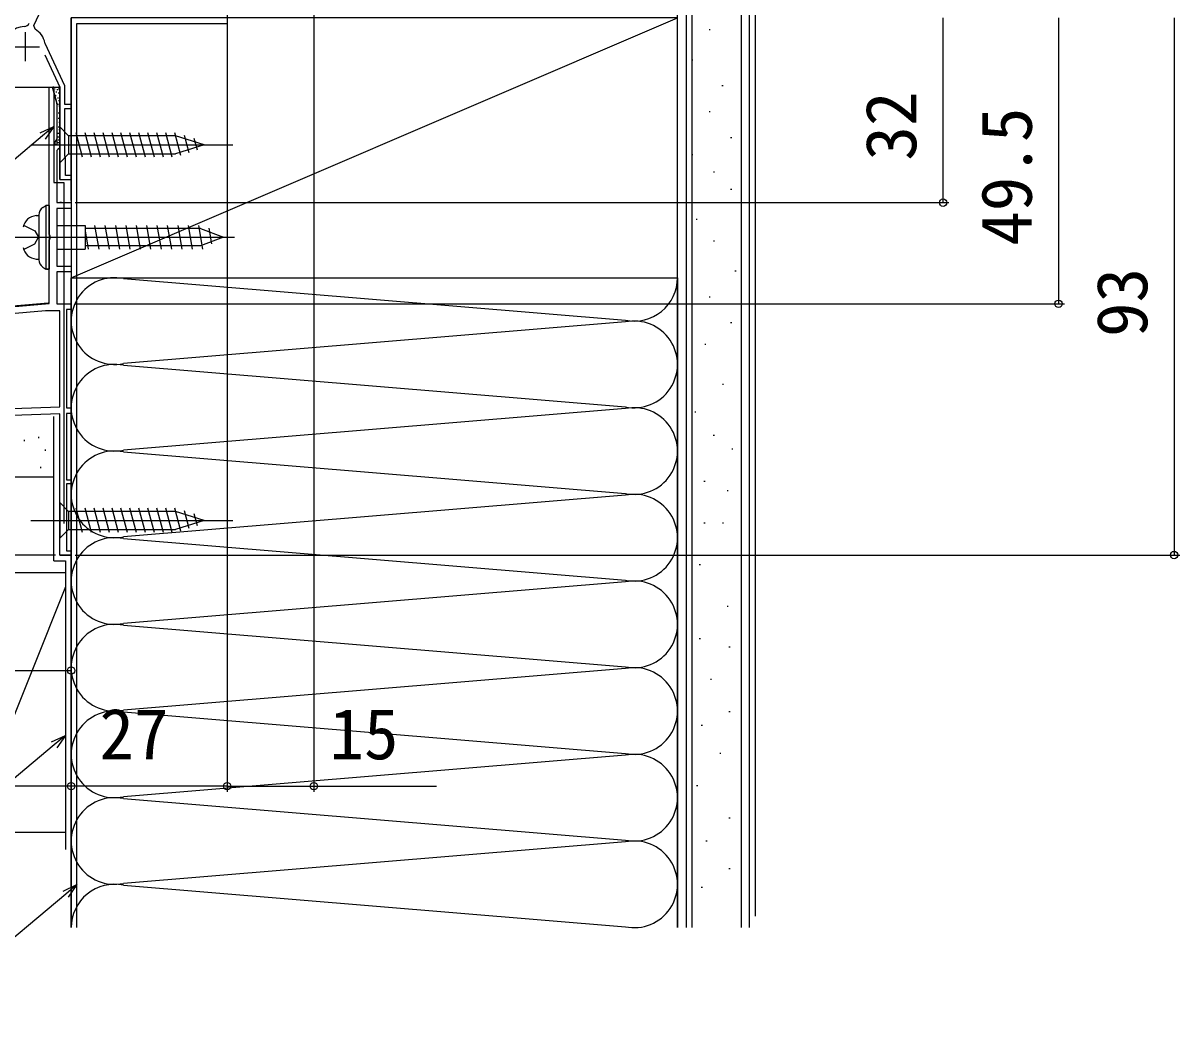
# Model space of a CAD drawing. Units: millimetres, scale not verified. Extents: x -525 to 525, y -783 to 778.
# Drawn here: x -159.6 to 40.7, y -219.1 to -43.6 of the extents above; entities that cross this region are included whole.
import ezdxf
from ezdxf.enums import TextEntityAlignment as Align

# ---------------------------------------------------------------- set-up
doc = ezdxf.new("R2010")
doc.units = ezdxf.units.MM
doc.header["$LTSCALE"] = 4
for name, color, linetype in [('0-2_YKK_11', 7, 'Continuous'), ('0-4_YKK_12', 2, 'Continuous'), ('0-5_YKK_13', 4, 'Continuous'), ('0-7_YKK_D', 6, 'Continuous'), ('0-9_YSS_K', 3, 'Continuous'), ('0-A_YSS_KE', 3, 'Continuous')]:
    doc.layers.add(name, color=color, linetype=linetype)
doc.styles.add('ＭＳ ゴシック', font='')
doc.styles.get('ＭＳ ゴシック').set_extended_font_data('MS Gothic')

msp = doc.modelspace()

# ---------------------------------------------------------------- linework, layer by layer
at = {"layer": '0-2_YKK_11'}
for p, q in [((-159.299, -45.2), (-159.299, -50.2)), ((-161.799, -47.7), (-156.799, -47.7)), ((-154.949, -80.96), (-154.949, -80.44))]:
    msp.add_line(p, q, dxfattribs=at)
for points in [[(-157.556, -44.665), (-157.76, -44.02), (-148.099, -23.3), (-148.099, -22), (-145.499, -22), (-145.499, -25), (-144.699, -25), (-144.699, -22), (-142.999, -22), (-142.772, -21.897), (-142.562, -21.794), (-138.023, -21.556)], [(-155.894, -49.134), (-153.299, -54.7), (-153.299, -70.7), (-151.299, -70.7), (-151.299, -70), (-152.299, -70), (-152.299, -66.9), (-152.349, -66.768), (-152.399, -66.635), (-152.399, -58.4), (-151.299, -58.4), (-151.299, -57.7), (-152.399, -57.7), (-152.399, -54.5), (-155.835, -47.132), (-155.858, -47.06)], [(-154.949, -80.44), (-155.099, -80.18), (-155.099, -54.737), (-154.577, -54.668), (-153.799, -57.573), (-153.799, -63.627), (-154.158, -64.25), (-154.199, -64.4), (-153.899, -64.7), (-153.299, -64.7), (-153.299, -65.2), (-153.599, -65.5), (-153.799, -65.7), (-153.799, -74.7), (-151.299, -74.7), (-151.299, -75.7), (-153.799, -75.7), (-153.799, -85.7), (-151.299, -85.7), (-151.299, -86.7), (-153.799, -86.7), (-153.799, -92.2), (-151.299, -92.2), (-151.299, -93.2), (-152.099, -93.2), (-152.099, -110.2), (-151.299, -110.2), (-151.299, -111.2), (-152.099, -111.2), (-152.099, -122.7), (-151.299, -122.7), (-151.299, -123.4), (-152.099, -123.4), (-152.099, -135), (-151.299, -135), (-151.299, -135.7), (-153.299, -135.7), (-153.299, -111.268), (-194.299, -112.7)], [(-274.429, -102.58), (-155.099, -92.14), (-155.099, -81.22), (-154.949, -80.96)], [(-241.099, -105.973), (-241.099, -111.5), (-194.32, -111.5), (-153.299, -110.068), (-153.299, -93.4), (-155.731, -93.4), (-178.133, -95.36)]]:
    msp.add_lwpolyline(points, dxfattribs=at)
for centre, radius, start, end in [((-159.476, -43.204), 1, 272.26153, 335.00001), ((-159.299, -47.7), 3.5, 92.26154, 179.78577), ((-159.299, -47.7), 3.5, 10.53364, 60.14176)]:
    msp.add_arc(centre, radius, start, end, dxfattribs=at)
at = {"layer": '0-4_YKK_12'}
for p, q in [((-151.299, -58), (-151.299, -42.7)), ((-207.299, -54.7), (-153.299, -54.7)), ((-153.299, -55.68), (-153.299, -54.7)), ((-153.299, -70.7), (-153.299, -54.7)), ((-151.299, -74.3), (-151.299, -58.1)), ((-152.999, -74.7), (-153.299, -74.7)), ((-151.599, -74.7), (-151.299, -74.7)), ((-151.299, -74.4), (-151.299, -74.7)), ((-151.299, -74.7), (-151.299, -135.7)), ((-155.298, -92.1), (-244.297, -99.886)), ((-153.299, -135.7), (-153.299, -113.7)), ((-153.299, -135.7), (-151.299, -135.7))]:
    msp.add_line(p, q, dxfattribs=at)
msp.add_lwpolyline([(-153.299, -70.7), (-151.299, -70.7), (-151.299, -42.7)], dxfattribs=at)
at = {"layer": '0-5_YKK_13'}
for p, q in [((-154.501, -54.952), (-153.809, -57.535)), ((-154.308, -54.7), (-153.499, -54.7)), ((-154.281, -54.983), (-154.081, -54.983)), ((-153.971, -55.524), (-153.771, -55.524)), ((-153.778, -55.138), (-153.578, -55.138)), ((-153.546, -55.718), (-153.346, -55.718)), ((-153.508, -54.945), (-153.308, -54.945)), ((-153.299, -54.9), (-153.299, -64.5)), ((-154.087, -56.143), (-153.887, -56.143)), ((-153.799, -57.612), (-153.799, -64.5)), ((-153.701, -56.529), (-153.501, -56.529)), ((-153.701, -57.65), (-153.501, -57.65)), ((-153.508, -56.993), (-153.308, -56.993)), ((-153.469, -57.959), (-153.299, -57.959)), ((-153.585, -59.157), (-153.385, -59.157)), ((-153.585, -60.084), (-153.385, -60.084)), ((-153.353, -59.504), (-153.299, -59.504)), ((-153.585, -61.552), (-153.385, -61.552)), ((-153.469, -62.055), (-153.299, -62.055)), ((-153.43, -60.741), (-153.299, -60.741)), ((-153.299, -61.6), (-153.299, -67.8)), ((-153.299, -61.6), (-151.749, -63.15)), ((-153.662, -63.291), (-153.462, -63.291)), ((-153.624, -62.673), (-153.424, -62.673)), ((-153.546, -63.832), (-153.346, -63.832)), ((-133.215, -63.15), (-151.749, -63.15)), ((-151.749, -63.15), (-151.749, -66.25)), ((-149.322, -66.8), (-150.448, -62.6)), ((-147.769, -66.8), (-148.895, -62.6)), ((-146.216, -66.8), (-147.342, -62.6)), ((-144.663, -66.8), (-145.789, -62.6)), ((-143.111, -66.8), (-144.236, -62.6)), ((-141.558, -66.8), (-142.683, -62.6)), ((-140.005, -66.8), (-141.13, -62.6)), ((-138.452, -66.8), (-139.577, -62.6)), ((-136.899, -66.8), (-138.024, -62.6)), ((-135.346, -66.8), (-136.471, -62.6)), ((-133.793, -66.8), (-134.918, -62.6)), ((-132.309, -66.541), (-133.365, -62.6)), ((-128.299, -64.7), (-133.215, -63.15)), ((-130.877, -66.09), (-131.691, -63.054)), ((-129.446, -65.638), (-129.995, -63.589)), ((-158.299, -64.7), (-123.299, -64.7)), ((-153.624, -64.296), (-153.424, -64.296)), ((-153.599, -64.7), (-153.499, -64.7)), ((-128.299, -64.7), (-133.215, -66.25)), ((-153.299, -67.8), (-151.749, -66.25)), ((-151.749, -66.25), (-133.215, -66.25)), ((-156.23, -75.555), (-155.698, -75.2)), ((-155.698, -75.2), (-155.698, -86.2)), ((-155.099, -75.2), (-155.698, -75.2)), ((-155.099, -75.2), (-155.599, -75.2)), ((-155.099, -75.2), (-155.099, -86.2)), ((-157.391, -76.943), (-156.898, -76.9)), ((-156.898, -76.803), (-156.898, -84.598)), ((-159.55, -78.6), (-157.602, -79.55)), ((-157.602, -79.55), (-156.991, -80.7)), ((-153.799, -78.65), (-148.899, -78.65)), ((-148.899, -78.65), (-148.899, -82.75)), ((-128.899, -79.2), (-148.899, -79.2)), ((-148.899, -79.551), (-148.345, -82.75)), ((-147.255, -78.65), (-146.545, -82.75)), ((-145.455, -78.65), (-144.745, -82.75)), ((-143.655, -78.65), (-142.945, -82.75)), ((-141.855, -78.65), (-141.145, -82.75)), ((-140.055, -78.65), (-139.345, -82.75)), ((-138.255, -78.65), (-137.545, -82.75)), ((-136.455, -78.65), (-135.745, -82.75)), ((-134.655, -78.65), (-133.945, -82.75)), ((-132.855, -78.65), (-132.145, -82.75)), ((-131.055, -78.65), (-130.345, -82.75)), ((-129.255, -78.65), (-128.545, -82.75)), ((-128.899, -79.2), (-124.899, -80.7)), ((-127.471, -79.098), (-126.983, -81.847)), ((-164.443, -80.7), (-123.029, -80.7)), ((-159.55, -82.8), (-157.602, -81.85)), ((-157.602, -81.85), (-156.991, -80.7)), ((-124.899, -80.7), (-128.899, -82.2)), ((-153.799, -82.75), (-148.899, -82.75)), ((-128.899, -82.2), (-148.899, -82.2)), ((-157.391, -84.458), (-156.898, -84.5)), ((-156.23, -85.846), (-155.698, -86.2)), ((-155.098, -86.2), (-155.698, -86.2)), ((-155.099, -86.2), (-155.599, -86.2)), ((-155.599, -86.2), (-155.099, -86.2)), ((-153.298, -126.604), (-153.298, -132.804)), ((-153.298, -126.604), (-151.748, -128.154)), ((-133.214, -128.154), (-151.748, -128.154)), ((-151.748, -128.154), (-151.748, -131.254)), ((-149.322, -131.804), (-150.447, -127.604)), ((-147.769, -131.804), (-148.895, -127.604)), ((-146.216, -131.804), (-147.342, -127.604)), ((-144.663, -131.804), (-145.789, -127.604)), ((-143.11, -131.804), (-144.236, -127.604)), ((-141.557, -131.804), (-142.683, -127.604)), ((-140.005, -131.804), (-141.13, -127.604)), ((-138.452, -131.804), (-139.577, -127.604)), ((-136.899, -131.804), (-138.024, -127.604)), ((-135.346, -131.804), (-136.471, -127.604)), ((-133.793, -131.804), (-134.918, -127.604)), ((-132.309, -131.545), (-133.365, -127.604)), ((-128.298, -129.704), (-133.214, -128.154)), ((-130.877, -131.094), (-131.691, -128.057)), ((-158.298, -129.704), (-123.298, -129.704)), ((-128.298, -129.704), (-133.214, -131.254)), ((-129.445, -130.642), (-129.995, -128.592)), ((-153.298, -132.804), (-151.748, -131.254)), ((-151.748, -131.254), (-133.214, -131.254))]:
    msp.add_line(p, q, dxfattribs=at)
for centre, radius, start, end in [((-154.308, -54.9), 0.2, 90, 195), ((-153.499, -54.9), 0.2, 0, 90), ((-154.099, -57.612), 0.3, 0, 15), ((-153.599, -64.5), 0.2, 180, 270), ((-153.499, -64.5), 0.2, 270, 0), ((-155.398, -76.803), 1.5, 123.69007, 180), ((-157.174, -79.434), 2.5, 94.97342, 168.76363), ((-157.174, -81.967), 2.5, 191.23637, 265.02658), ((-155.398, -84.598), 1.5, 180, 236.30993)]:
    msp.add_arc(centre, radius, start, end, dxfattribs=at)
at = {"layer": '0-7_YKK_D'}
for p, q in [((-109.299, -5.9), (-109.299, -176.7)), ((-124.299, -20.788), (-124.299, -176.7)), ((-124.299, -20.788), (-124.299, -176.7)), ((-0.304, -74.7), (-0.304, -42.7)), ((19.696, -42.7), (19.696, -92.2)), ((39.701, -42.7), (39.701, -135.7)), ((-150.599, -74.7), (0.696, -74.7)), ((-150.599, -92.2), (20.696, -92.2)), ((-153.999, -135.7), (-387.3, -135.7)), ((-150.599, -135.7), (40.701, -135.7)), ((-151.299, -137.8), (-151.299, -176.7)), ((-151.299, -137.9), (-151.299, -156.7)), ((-151.299, -137.9), (-151.299, -176.7)), ((-243.097, -155.7), (-151.299, -155.7)), ((-151.299, -175.7), (-281.299, -175.7)), ((-124.299, -175.7), (-151.299, -175.7))]:
    msp.add_line(p, q, dxfattribs=at)
for points in [[(-154.298, -61.521), (-156.252, -63.16), (-171.068, -75.593), (-231.346, -75.593)], [(-156.691, -62.637), (-154.298, -61.521), (-155.813, -63.684)], [(-152.303, -166.937), (-154.256, -168.576), (-189.21, -197.905), (-278.813, -197.905)], [(-154.696, -168.053), (-152.303, -166.937), (-153.817, -169.1)], [(-124.299, -175.7), (-109.299, -175.7), (-88.021, -175.7)], [(-150.303, -192.743), (-152.256, -194.382), (-181.718, -219.104), (-267.208, -219.104)], [(-152.696, -193.859), (-150.303, -192.743), (-151.817, -194.905)]]:
    msp.add_lwpolyline(points, dxfattribs=at)
for centre in [(-0.304, -74.7), (19.696, -92.2), (39.701, -135.7), (-151.299, -155.7), (-151.299, -175.7), (-151.299, -175.7), (-124.299, -175.7), (-124.299, -175.7), (-109.299, -175.7)]:
    msp.add_circle(centre, 0.637, dxfattribs=at)
at = {"layer": '0-9_YSS_K'}
for p, q in [((-44.803, -22.7), (-44.803, -200.2)), ((-35.303, -22.7), (-35.303, -200.2)), ((-32.803, -198.2), (-32.803, -22.7)), ((-151.303, -87.7), (-46.303, -42.7)), ((-40.834, -44.744), (-40.634, -44.744)), ((-43.818, -49.966), (-43.618, -49.966)), ((-38.596, -54.442), (-38.396, -54.442)), ((-40.834, -58.918), (-40.634, -58.918)), ((-37.104, -63.394), (-36.904, -63.394)), ((-43.818, -66.378), (-43.618, -66.378)), ((-40.088, -69.362), (-39.888, -69.362)), ((-37.104, -72.346), (-36.904, -72.346)), ((-43.072, -77.568), (-42.872, -77.568)), ((-40.088, -81.297), (-39.888, -81.297)), ((-151.303, -200.2), (-151.303, -87.7)), ((-151.303, -87.7), (-151.303, -200.2)), ((-142.271, -87.858), (-55.335, -95.042)), ((-46.303, -87.7), (-46.303, -200.2)), ((-36.358, -86.519), (-36.158, -86.519)), ((-40.834, -90.995), (-40.634, -90.995)), ((-55.335, -95.358), (-142.271, -102.542)), ((-37.104, -95.471), (-36.904, -95.471)), ((-41.58, -99.201), (-41.38, -99.201)), ((-142.271, -102.858), (-55.335, -110.042)), ((-38.52, -106.132), (-38.32, -106.132)), ((-55.335, -110.358), (-142.271, -117.542)), ((-43.322, -110.934), (-43.122, -110.934)), ((-151.303, -119.246), (-151.303, -112.525)), ((-159.461, -115.769), (-159.461, -115.969)), ((-156.954, -115.266), (-156.954, -115.466)), ((-40.121, -114.935), (-39.921, -114.935)), ((-155.789, -117.438), (-155.789, -117.638)), ((-142.271, -117.858), (-55.335, -125.042)), ((-36.919, -117.336), (-36.719, -117.336)), ((-156.621, -120.442), (-156.621, -120.642)), ((-154.303, -122.246), (-168.303, -122.246)), ((-41.721, -122.939), (-41.521, -122.939)), ((-55.335, -125.358), (-142.271, -132.542)), ((-37.72, -124.539), (-37.52, -124.539)), ((-41.721, -130.141), (-41.521, -130.141)), ((-38.52, -130.141), (-38.32, -130.141)), ((-142.271, -132.858), (-55.335, -140.042)), ((-42.522, -137.344), (-42.322, -137.344)), ((-169.303, -138.696), (-152.303, -138.696)), ((-151.303, -183.696), (-151.303, -138.696)), ((-152.303, -141.196), (-169.303, -183.696)), ((-55.335, -140.358), (-142.271, -147.542)), ((-37.72, -144.547), (-37.52, -144.547)), ((-142.271, -147.858), (-55.335, -155.042)), ((-42.522, -150.149), (-42.322, -150.149)), ((-37.386, -151.573), (-37.186, -151.573)), ((-55.335, -155.358), (-142.271, -162.542)), ((-40.588, -157.175), (-40.388, -157.175)), ((-142.271, -162.858), (-55.335, -170.042)), ((-37.386, -162.777), (-37.186, -162.777)), ((-42.188, -165.178), (-41.988, -165.178)), ((-38.987, -169.98), (-38.787, -169.98)), ((-55.335, -170.358), (-142.271, -177.542)), ((-42.988, -175.582), (-42.788, -175.582)), ((-142.271, -177.858), (-55.335, -185.042)), ((-37.386, -181.184), (-37.186, -181.184)), ((-169.303, -183.696), (-152.303, -183.696)), ((-55.335, -185.358), (-142.271, -192.542)), ((-41.388, -185.186), (-41.188, -185.186)), ((-37.386, -189.988), (-37.186, -189.988)), ((-142.271, -192.858), (-55.335, -200.042)), ((-42.188, -193.189), (-41.988, -193.189))]:
    msp.add_line(p, q, dxfattribs=at)
for centre, start, end in [((-143.803, -95.2), 78.21647, 281.78354), ((-53.803, -87.7), 258.21647, 0), ((-53.803, -102.7), 258.21647, 101.78354), ((-143.803, -110.2), 78.21647, 281.78354), ((-53.803, -117.7), 258.21647, 101.78354), ((-143.803, -125.2), 78.21647, 281.78354), ((-53.803, -132.7), 258.21647, 101.78354), ((-143.803, -140.2), 78.21647, 281.78354), ((-53.803, -147.7), 258.21647, 101.78354), ((-143.803, -155.2), 78.21647, 281.78354), ((-53.803, -162.7), 258.21647, 101.78354), ((-143.803, -170.2), 78.21647, 281.78354), ((-53.803, -177.7), 258.21647, 101.78354), ((-143.803, -185.2), 78.21647, 281.78354), ((-53.803, -192.7), 258.21647, 101.78354), ((-143.803, -200.2), 78.21647, 180)]:
    msp.add_arc(centre, 7.5, start, end, dxfattribs=at)
at = {"layer": '0-A_YSS_KE'}
for p, q in [((-46.303, -200.2), (-46.303, -22.7)), ((-43.803, -22.7), (-43.803, -200.2)), ((-150.303, -43.7), (-124.303, -43.7)), ((-150.303, -200.2), (-150.303, -43.7)), ((-154.303, -136.7), (-154.303, -111.7))]:
    msp.add_line(p, q, dxfattribs=at)
for points in [[(-33.803, -200.2), (-33.803, -22.7), (-46.303, -22.7)], [(-154.298, -55.232), (-154.298, -71.233), (-152.553, -71.233), (-152.553, -130.233)], [(-154.303, -136.7), (-152.303, -136.7), (-152.303, -186.7)]]:
    msp.add_lwpolyline(points, dxfattribs=at)
msp.add_lwpolyline([(-46.303, -87.7), (-46.303, -42.7), (-151.303, -42.7), (-151.303, -87.7)], close=True, dxfattribs=at)

# ---------------------------------------------------------------- texts
at = {"layer": '0-7_YKK_D', "style": 'ＭＳ ゴシック'}
for s, p in [('32', (-2.304, -67.427)), ('49.5', (17.696, -82.177)), ('93', (37.701, -97.961))]:
    msp.add_text(s, height=8.798, rotation=90, dxfattribs=at).set_placement(p, align=Align.BOTTOM_LEFT)
for s, p in [('27', (-146.424, -173.7)), ('15', (-106.589, -173.7))]:
    msp.add_text(s, height=8.798, dxfattribs=at).set_placement(p, align=Align.BOTTOM_LEFT)

doc.saveas('drawing.dxf')
